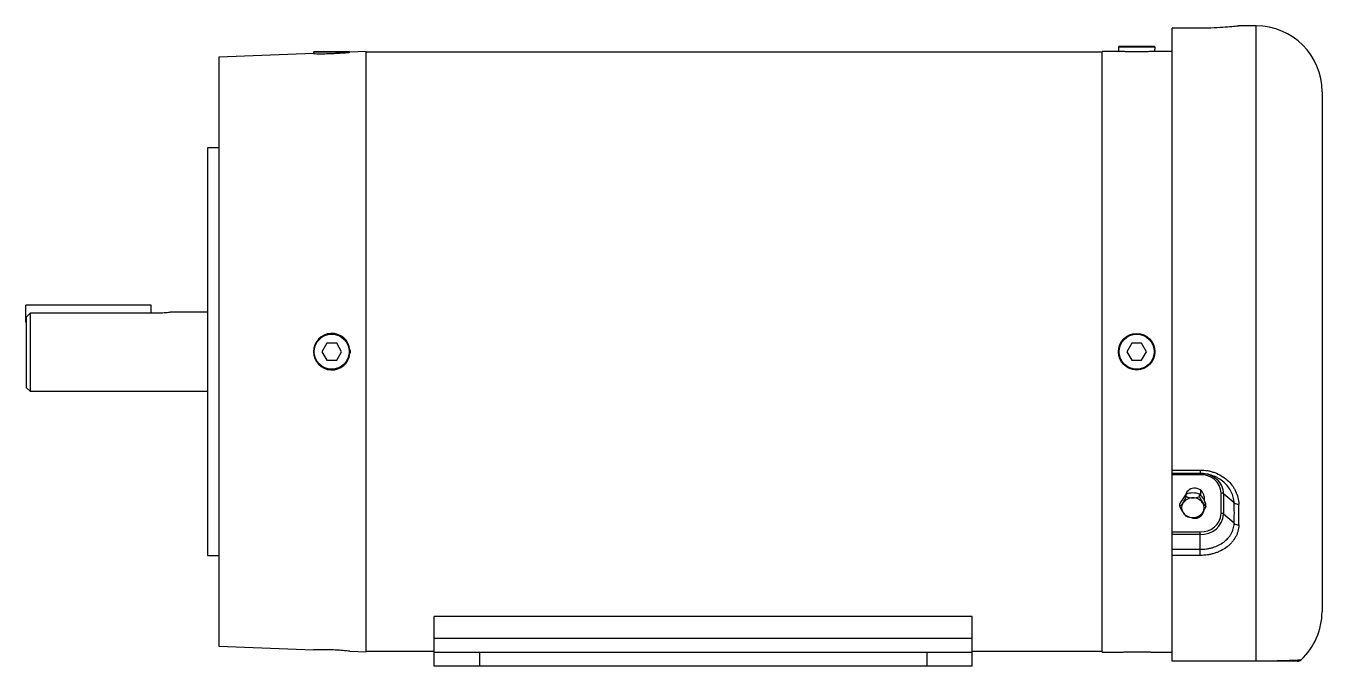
# Paper-space layout '_Back' of a CAD drawing. Header units: inches. Extents: x -7.8 to 6.5, y -3.5 to 3.6.
import ezdxf

# ---------------------------------------------------------------- set-up
doc = ezdxf.new("R2010")
doc.units = ezdxf.units.IN
doc.header["$MEASUREMENT"] = 0

psp = doc.layouts.new('_Back')

# ---------------------------------------------------------------- linework, layer by layer
at = {"color": 7, "linetype": 'Continuous', "lineweight": 25}
for p, q in [((5.762, 3.596), (5.566, 3.596)), ((5.762, -3.416), (5.762, 3.596)), ((5.143, 3.571), (4.832, 3.571)), ((5.143, 3.571), (4.832, 3.571)), ((4.832, -3.416), (4.832, 3.571)), ((5.143, 3.571), (5.143, 3.571)), ((-4.642, 3.291), (-5.688, 3.252)), ((-4.635, 3.315), (-4.645, 3.305)), ((-4.645, 3.305), (-4.645, 3.29)), ((-4.241, 3.305), (-4.645, 3.305)), ((-4.635, 3.315), (-4.25, 3.315)), ((-4.062, 3.312), (-4.241, 3.305)), ((-4.062, -3.312), (-4.062, 3.312)), ((4.062, 3.306), (-4.062, 3.306)), ((4.241, 3.315), (4.062, 3.315)), ((4.062, -3.315), (4.062, 3.315)), ((4.25, 3.372), (4.24, 3.362)), ((4.24, 3.362), (4.241, 3.315)), ((4.645, 3.362), (4.24, 3.362)), ((4.25, 3.372), (4.635, 3.372)), ((4.645, 3.362), (4.635, 3.372)), ((4.832, 3.315), (4.642, 3.315)), ((4.644, 3.315), (4.645, 3.362)), ((-5.688, 3.252), (-5.688, -3.252)), ((6.488, 2.87), (6.488, -2.87)), ((-5.688, 2.249), (-5.812, 2.249)), ((-5.812, 2.249), (-5.812, -2.249)), ((-6.435, 0.514), (-7.818, 0.514)), ((-7.818, 0.326), (-7.818, 0.514)), ((-6.435, 0.427), (-6.435, 0.514)), ((-5.812, 0.437), (-6.216, 0.437)), ((-7.81, 0.326), (-7.818, 0.326)), ((-7.81, -0.397), (-7.81, 0.386)), ((-7.77, 0.427), (-7.77, -0.437)), ((-6.31, 0.427), (-7.77, 0.427)), ((-4.497, 0.094), (-4.551, 0)), ((-4.551, 0), (-4.497, -0.094)), ((-4.388, 0.094), (-4.497, 0.094)), ((-4.334, 0), (-4.388, 0.094)), ((-4.388, -0.094), (-4.334, 0)), ((4.388, 0.094), (4.334, 0)), ((4.334, 0), (4.388, -0.094)), ((4.497, 0.094), (4.388, 0.094)), ((4.551, 0), (4.497, 0.094)), ((4.497, -0.094), (4.551, 0)), ((-4.497, -0.094), (-4.388, -0.094)), ((4.388, -0.094), (4.497, -0.094)), ((-7.81, -0.397), (-7.77, -0.437)), ((-7.77, -0.437), (-5.812, -0.437)), ((4.832, -1.306), (5.143, -1.306)), ((5.143, -1.344), (4.832, -1.344)), ((5.143, -1.359), (4.832, -1.359)), ((5.143, -1.306), (5.143, -1.359)), ((4.99, -1.6), (4.99, -1.572)), ((5.135, -1.6), (5.135, -1.572)), ((5.152, -1.588), (5.152, -1.532)), ((5.375, -1.786), (5.375, -1.56)), ((5.518, -1.669), (5.401, -1.568)), ((5.401, -1.568), (5.401, -1.793)), ((4.918, -1.708), (4.918, -1.68)), ((4.98, -1.581), (4.929, -1.657)), ((5.188, -1.599), (5.188, -1.644)), ((5.188, -1.644), (5.196, -1.657)), ((5.207, -1.708), (5.207, -1.68)), ((5.518, -1.894), (5.401, -1.793)), ((4.832, -1.987), (5.143, -1.987)), ((5.143, -2.249), (5.143, -1.987)), ((5.143, -2.017), (4.832, -2.017)), ((-5.812, -2.249), (-5.688, -2.249)), ((4.832, -2.181), (5.143, -2.181)), ((5.143, -2.249), (4.832, -2.249)), ((-3.312, -3.47), (-3.312, -2.921)), ((2.627, -2.921), (-3.312, -2.921)), ((2.627, -3.47), (2.627, -2.921)), ((-5.688, -3.252), (-4.644, -3.29)), ((2.627, -3.167), (-3.312, -3.167)), ((-4.242, -3.305), (-4.062, -3.312)), ((-4.062, -3.306), (-3.312, -3.306)), ((2.627, -3.321), (-3.312, -3.321)), ((-2.812, -3.321), (-2.812, -3.47)), ((2.128, -3.47), (2.128, -3.321)), ((2.627, -3.306), (4.062, -3.306)), ((4.062, -3.315), (4.285, -3.315)), ((4.598, -3.315), (4.832, -3.315)), ((4.832, -3.413), (5.762, -3.413)), ((5.762, -3.416), (4.832, -3.416)), ((2.627, -3.47), (-3.312, -3.47))]:
    psp.add_line(p, q, dxfattribs=at)
for centre, radius in [((-4.442, 0), 0.193), ((4.442, 0), 0.202), ((4.442, 0), 0.193)]:
    psp.add_circle(centre, radius, dxfattribs=at)
for centre, radius, start, end in [((5.762, 2.87), 0.726, 0, 90), ((-4.442, 0), 0.202, 5.7045, 354.2955), ((5.147, -1.62), 0.276, 48.9708, 90.8787), ((5.157, -1.577), 0.219, 4.4019, 93.8113), ((5.191, -1.571), 0.21, 0.8587, 49.4281), ((5.082, -1.613), 0.107, 7.4112, 162.28), ((5.027, -1.627), 0.0665, 123.3608, 135.2109), ((5.06, -1.744), 0.185, 89.1503, 112.0281), ((5.065, -1.744), 0.185, 67.9719, 90.8497), ((5.045, -1.688), 0.147, 30.9242, 52.2873), ((5.377, -1.602), 0.0415, 54.8603, 92.9355), ((5.312, -1.847), 0.427, 153.668, 157.0869), ((4.828, -1.592), 0.147, 307.7127, 329.0758), ((5.303, -1.546), 0.418, 202.8263, 213.3465), ((5.034, -1.722), 0.0961, 145.7352, 214.2648), ((4.605, -1.438), 0.418, 326.6535, 337.1737), ((5.06, -1.743), 0.129, 88.695, 144.4351), ((5.06, -1.428), 0.185, 247.9719, 270.8497), ((5.065, -1.428), 0.185, 269.1503, 292.0281), ((5.065, -1.743), 0.129, 35.5649, 91.305), ((5.52, -1.438), 0.418, 202.8263, 213.3465), ((4.853, -1.823), 0.381, 28.6931, 33.5611), ((5.091, -1.722), 0.0961, 325.7352, 34.2648), ((5.297, -1.592), 0.147, 210.9242, 232.2873), ((4.822, -1.546), 0.418, 326.6535, 337.1737), ((4.813, -1.847), 0.427, 22.9131, 26.332), ((5.564, -1.597), 0.0857, 237.668, 274.0958), ((0.928, -1.782), 4.592, 358.5951, 1.4049), ((0.822, -1.797), 4.749, 358.6185, 1.3815), ((5.06, -1.701), 0.129, 215.5649, 271.305), ((5.08, -1.701), 0.147, 210.9242, 232.2873), ((5.06, -1.645), 0.185, 247.9719, 270.8497), ((5.083, -1.734), 0.105, 243.7511, 353.2766), ((5.065, -1.701), 0.129, 268.695, 324.4351), ((5.065, -1.645), 0.185, 269.1503, 292.0281), ((5.045, -1.701), 0.147, 307.7127, 329.0758), ((5.157, -1.769), 0.219, 266.1887, 355.5981), ((5.159, -1.774), 0.243, 266.1887, 355.5981), ((5.377, -1.827), 0.0415, 54.8603, 92.9355), ((5.568, -1.831), 0.0807, 232.1987, 271.7878), ((5.762, -2.87), 0.726, 312.9178, 0), ((6.218, -3.356), 0.06, 270, 310.0861)]:
    psp.add_arc(centre, radius, start, end, dxfattribs=at)
for points, knots in [([(5.566, 3.595), (5.567, 3.595), (5.573, 3.596), (5.533, 3.591), (5.452, 3.584), (5.333, 3.575), (5.223, 3.571), (5.159, 3.571), (5.143, 3.571)], [0, 0, 0, 0, 0.079417, 0.287241, 0.496467, 0.709723, 0.92645, 1, 1, 1, 1]), ([(-4.642, 3.29), (-4.643, 3.29), (-4.646, 3.29), (-4.628, 3.29), (-4.59, 3.289), (-4.534, 3.289), (-4.468, 3.291), (-4.399, 3.293), (-4.342, 3.297), (-4.294, 3.3), (-4.258, 3.303), (-4.244, 3.305), (-4.241, 3.305), (-4.241, 3.305)], [0, 0, 0, 0, 0.032949, 0.143647, 0.254369, 0.36514, 0.475867, 0.586548, 0.697382, 0.768849, 0.879645, 0.990456, 1, 1, 1, 1]), ([(4.584, 3.312), (4.566, 3.311), (4.531, 3.31), (4.463, 3.309), (4.394, 3.309), (4.331, 3.311), (4.28, 3.313), (4.247, 3.315), (4.243, 3.315), (4.241, 3.315)], [0, 0, 0, 0, 0.143813, 0.287631, 0.431304, 0.574889, 0.718637, 0.862517, 1, 1, 1, 1]), ([(4.642, 3.315), (4.642, 3.315), (4.641, 3.315), (4.618, 3.313), (4.593, 3.312), (4.584, 3.312)], [0, 0, 0, 0, 0.306025, 0.729308, 1, 1, 1, 1]), ([(-6.216, 0.437), (-6.216, 0.437), (-6.217, 0.437), (-6.219, 0.437), (-6.221, 0.436), (-6.225, 0.435), (-6.228, 0.435), (-6.235, 0.434), (-6.239, 0.433), (-6.252, 0.431), (-6.263, 0.43), (-6.285, 0.428), (-6.297, 0.427), (-6.31, 0.427)], [0, 0, 0, 0, 0.125, 0.125, 0.25, 0.25, 0.375, 0.375, 0.5, 0.5, 0.75, 0.75, 1, 1, 1, 1]), ([(5.143, -1.306), (5.17, -1.306), (5.197, -1.308), (5.238, -1.315), (5.251, -1.318), (5.277, -1.326), (5.29, -1.33), (5.329, -1.344), (5.353, -1.356), (5.399, -1.384), (5.421, -1.4), (5.46, -1.434), (5.478, -1.453), (5.502, -1.484), (5.509, -1.495), (5.523, -1.517), (5.529, -1.528), (5.545, -1.562), (5.554, -1.585), (5.566, -1.633), (5.569, -1.658), (5.57, -1.682)], [0, 0, 0, 0, 0.125, 0.125, 0.1875, 0.1875, 0.25, 0.25, 0.375, 0.375, 0.5, 0.5, 0.625, 0.625, 0.6875, 0.6875, 0.75, 0.75, 0.875, 0.875, 1, 1, 1, 1]), ([(5.518, -1.669), (5.517, -1.648), (5.514, -1.627), (5.506, -1.596), (5.503, -1.586), (5.495, -1.565), (5.491, -1.555), (5.476, -1.525), (5.464, -1.507), (5.436, -1.471), (5.42, -1.454), (5.385, -1.424), (5.367, -1.411), (5.336, -1.393), (5.326, -1.387), (5.304, -1.377), (5.294, -1.373), (5.261, -1.361), (5.238, -1.354), (5.19, -1.346), (5.167, -1.344), (5.143, -1.344)], [0, 0, 0, 0, 0.125, 0.125, 0.1875, 0.1875, 0.25, 0.25, 0.375, 0.375, 0.5, 0.5, 0.625, 0.625, 0.6875, 0.6875, 0.75, 0.75, 0.875, 0.875, 1, 1, 1, 1]), ([(5.143, -2.181), (5.167, -2.181), (5.19, -2.18), (5.225, -2.174), (5.237, -2.172), (5.26, -2.167), (5.271, -2.164), (5.305, -2.154), (5.326, -2.146), (5.366, -2.126), (5.385, -2.115), (5.42, -2.089), (5.436, -2.075), (5.457, -2.052), (5.463, -2.044), (5.475, -2.027), (5.481, -2.018), (5.496, -1.992), (5.503, -1.973), (5.514, -1.935), (5.517, -1.915), (5.518, -1.894)], [0, 0, 0, 0, 0.125, 0.125, 0.1875, 0.1875, 0.25, 0.25, 0.375, 0.375, 0.5, 0.5, 0.625, 0.625, 0.6875, 0.6875, 0.75, 0.75, 0.875, 0.875, 1, 1, 1, 1]), ([(5.57, -1.911), (5.569, -1.935), (5.566, -1.958), (5.557, -1.991), (5.554, -2.002), (5.545, -2.024), (5.54, -2.034), (5.523, -2.065), (5.51, -2.085), (5.486, -2.112), (5.478, -2.121), (5.46, -2.138), (5.451, -2.146), (5.421, -2.169), (5.4, -2.182), (5.365, -2.2), (5.353, -2.206), (5.329, -2.216), (5.304, -2.225), (5.278, -2.232), (5.252, -2.238), (5.238, -2.24), (5.198, -2.247), (5.17, -2.249), (5.143, -2.249)], [0, 0, 0, 0, 0.125, 0.125, 0.1875, 0.1875, 0.25, 0.25, 0.375, 0.375, 0.4375, 0.4375, 0.5, 0.5, 0.625, 0.625, 0.6875, 0.6875, 0.75, 0.8125, 0.8125, 0.875, 0.875, 1, 1, 1, 1]), ([(-4.302, -3.3), (-4.319, -3.298), (-4.355, -3.296), (-4.423, -3.292), (-4.492, -3.29), (-4.555, -3.289), (-4.605, -3.29), (-4.638, -3.29), (-4.642, -3.29), (-4.644, -3.29)], [0, 0, 0, 0, 0.14452, 0.289043, 0.433445, 0.577508, 0.721433, 0.865379, 1, 1, 1, 1]), ([(-4.242, -3.305), (-4.243, -3.305), (-4.244, -3.305), (-4.267, -3.303), (-4.292, -3.301), (-4.302, -3.3)], [0, 0, 0, 0, 0.313515, 0.732756, 1, 1, 1, 1]), ([(4.285, -3.315), (4.285, -3.315), (4.282, -3.315), (4.292, -3.315), (4.317, -3.314), (4.358, -3.312), (4.402, -3.311), (4.431, -3.311), (4.442, -3.311)], [0, 0, 0, 0, 0.0058163, 0.2202615, 0.434707, 0.6493641, 0.8641146, 1, 1, 1, 1]), ([(4.442, -3.311), (4.46, -3.311), (4.496, -3.311), (4.543, -3.313), (4.579, -3.314), (4.599, -3.315), (4.599, -3.315), (4.598, -3.315)], [0, 0, 0, 0, 0.214672, 0.429338, 0.644157, 0.859076, 1, 1, 1, 1]), ([(6.216, -3.416), (6.217, -3.416), (6.22, -3.416), (6.202, -3.416), (6.161, -3.416), (6.103, -3.416), (6.036, -3.416), (5.965, -3.416), (5.883, -3.416), (5.814, -3.416), (5.772, -3.416), (5.762, -3.416)], [0, 0, 0, 0, 0.070697, 0.272622, 0.473804, 0.628381, 0.731026, 0.833087, 0.904639, 0.976872, 1, 1, 1, 1]), ([(5.762, -3.413), (5.79, -3.413), (5.853, -3.413), (5.931, -3.412), (5.995, -3.41), (6.056, -3.409), (6.116, -3.407), (6.168, -3.405), (6.207, -3.403), (6.242, -3.401), (6.263, -3.399), (6.256, -3.4), (6.255, -3.4)], [0, 0, 0, 0, 0.062498, 0.140468, 0.198639, 0.258356, 0.365405, 0.475032, 0.59143, 0.708713, 0.9475, 1, 1, 1, 1])]:
    psp.add_open_spline(points, degree=3, knots=knots, dxfattribs=at)
for points in [[(-7.77, 0.427), (-7.783, 0.413), (-7.797, 0.4), (-7.81, 0.386)], [(-4.241, 0.02), (-4.24, 0.007), (-4.24, -0.007), (-4.241, -0.02)]]:
    psp.add_open_spline(points, degree=3, dxfattribs=at)

doc.saveas('drawing.dxf')
